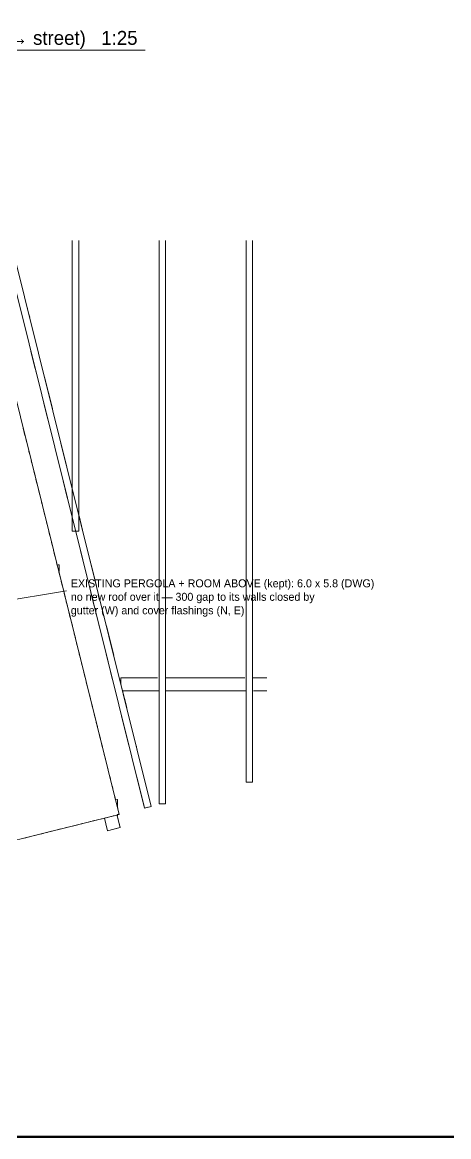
# Model space of a CAD drawing. Header units: metres. Extents: x 10 to 831, y 10 to 584.
# Drawn here: x 183.7 to 281.8, y 10 to 266.2 of the extents above; entities that cross this region are included whole.
import ezdxf

# ---------------------------------------------------------------- set-up
doc = ezdxf.new("R2010")
doc.units = ezdxf.units.M
for name, color, linetype, lineweight in [('FRAME', 7, 'Continuous', 50), ('TXT', 7, 'Continuous', 18), ('VIS', 8, 'Continuous', 13)]:
    doc.layers.add(name, color=color, linetype=linetype, lineweight=lineweight)

msp = doc.modelspace()

# ---------------------------------------------------------------- linework, layer by layer
at = {"layer": 'FRAME'}
msp.add_lwpolyline([(10, 10), (831, 10), (831, 584), (10, 584), (10, 10)], close=True, dxfattribs=at)
at = {"layer": 'TXT'}
for p, q in [((30, 259.8), (212, 259.8)), ((133.895, 125.495), (193.895, 135.495))]:
    msp.add_line(p, q, dxfattribs=at)
at = {"layer": 'VIS'}
for p, q in [((179.3998, 216), (211.8426, 85.5282)), ((213.3954, 85.9142), (181.0484, 216)), ((195.2, 216), (195.2, 149.24)), ((196.7, 216), (196.7, 153.0416)), ((196.7, 149.24), (196.7, 216)), ((196.7, 216), (196.7, 153.0416)), ((196.7, 153.2416), (196.7, 216)), ((215.2, 216), (215.2, 86.558)), ((216.7, 216), (216.7, 86.558)), ((216.7, 86.558), (216.7, 216)), ((216.7, 216), (216.7, 86.558)), ((216.7, 86.558), (216.7, 216)), ((235.2, 216), (235.2, 91.534)), ((236.7, 216), (236.7, 91.534)), ((236.7, 91.534), (236.7, 216)), ((236.7, 216), (236.7, 91.534)), ((236.7, 91.534), (236.7, 216)), ((184.902, 200.5026), (184.9502, 200.3084)), ((183.8322, 198.1744), (183.784, 198.3686)), ((185.1918, 199.3374), (185.4332, 198.3662)), ((185.578, 197.7836), (186.882, 192.5396)), ((206.02, 84.08), (178.22, 195.88)), ((186.7298, 186.5212), (185.7156, 190.5998)), ((186.923, 185.7444), (186.8748, 185.9386)), ((187.1162, 184.9676), (187.0678, 185.1618)), ((188.862, 184.5768), (190.649, 177.3908)), ((190.4968, 171.3724), (188.7098, 178.5584)), ((184.3012, 171.4238), (183.9634, 172.7824)), ((184.3012, 171.4238), (183.9634, 172.7824)), ((184.0116, 172.5884), (184.3496, 171.2296)), ((184.0116, 172.5884), (184.3496, 171.2296)), ((184.0116, 172.5884), (184.3496, 171.2296)), ((184.7838, 169.4828), (184.5426, 170.4532)), ((184.7838, 169.4828), (184.5426, 170.4532)), ((184.5908, 170.2592), (184.8322, 169.2886)), ((184.5908, 170.2592), (184.8322, 169.2886)), ((184.5908, 170.2592), (184.8322, 169.2886)), ((192.2426, 170.9816), (192.291, 170.7874)), ((192.629, 169.4278), (193.933, 164.184)), ((185.4596, 166.7654), (185.2182, 167.736)), ((185.4596, 166.7654), (185.2182, 167.736)), ((185.2666, 167.5418), (185.5078, 166.5714)), ((185.2666, 167.5418), (185.5078, 166.5714)), ((185.2666, 167.5418), (185.5078, 166.5714)), ((185.9422, 164.8244), (185.7974, 165.4068)), ((185.9422, 164.8244), (185.7974, 165.4068)), ((185.8456, 165.2126), (185.9904, 164.6304)), ((185.8456, 165.2126), (185.9904, 164.6304)), ((185.8456, 165.2126), (185.9904, 164.6304)), ((186.618, 162.107), (186.3766, 163.0776)), ((186.618, 162.107), (186.3766, 163.0776)), ((186.4248, 162.8834), (186.6662, 161.913)), ((186.4248, 162.8834), (186.6662, 161.913)), ((186.4248, 162.8834), (186.6662, 161.913)), ((194.167, 156.6118), (192.5734, 163.021)), ((187.1006, 160.1662), (186.8592, 161.1366)), ((187.1006, 160.1662), (186.8592, 161.1366)), ((186.9076, 160.9426), (187.1488, 159.972)), ((186.9076, 160.9426), (187.1488, 159.972)), ((186.9076, 160.9426), (187.1488, 159.972)), ((187.7762, 157.4488), (187.4384, 158.8074)), ((187.7762, 157.4488), (187.4384, 158.8074)), ((187.5832, 158.2252), (187.8246, 157.2546)), ((187.5832, 158.2252), (187.8246, 157.2546)), ((187.5832, 158.2252), (187.8246, 157.2546)), ((188.2588, 155.5078), (188.114, 156.09)), ((188.2588, 155.5078), (188.114, 156.09)), ((188.1624, 155.896), (188.3072, 155.3136)), ((188.1624, 155.896), (188.3072, 155.3136)), ((188.1624, 155.896), (188.3072, 155.3136)), ((188.9346, 152.7904), (188.6932, 153.761)), ((188.9346, 152.7904), (188.6932, 153.761)), ((188.7416, 153.5668), (188.9828, 152.5964)), ((188.7416, 153.5668), (188.9828, 152.5964)), ((188.7416, 153.5668), (188.9828, 152.5964)), ((189.4172, 150.8494), (189.2724, 151.4318)), ((189.4172, 150.8494), (189.2724, 151.4318)), ((189.3206, 151.2376), (189.4654, 150.6554)), ((189.3206, 151.2376), (189.4654, 150.6554)), ((189.3206, 151.2376), (189.4654, 150.6554)), ((196.7822, 152.7252), (197.6032, 149.4234)), ((189.8034, 149.2966), (190.1412, 147.938)), ((189.8034, 149.2966), (190.1412, 147.938)), ((189.8034, 149.2966), (190.1412, 147.938)), ((190.093, 148.132), (189.8516, 149.1026)), ((190.093, 148.132), (189.8516, 149.1026)), ((195.2, 149.24), (196.7, 149.24)), ((195.2, 149.24), (195.2, 149.24)), ((197.6442, 142.6282), (195.954, 149.4258)), ((190.5756, 146.1912), (190.4308, 146.7734)), ((190.5756, 146.1912), (190.4308, 146.7734)), ((190.479, 146.5794), (190.6238, 145.997)), ((190.479, 146.5794), (190.6238, 145.997)), ((190.479, 146.5794), (190.6238, 145.997)), ((191.2512, 143.4738), (190.9134, 144.8324)), ((191.2512, 143.4738), (190.9134, 144.8324)), ((190.9616, 144.6384), (191.2996, 143.2796)), ((190.9616, 144.6384), (191.2996, 143.2796)), ((190.9616, 144.6384), (191.2996, 143.2796)), ((191.7338, 141.5328), (191.589, 142.115)), ((191.7338, 141.5328), (191.589, 142.115)), ((191.6374, 141.921), (191.7822, 141.3386)), ((191.6374, 141.921), (191.7822, 141.3386)), ((191.6374, 141.921), (191.7822, 141.3386)), ((192.18, 141.5), (191.9578, 141.5)), ((192.18, 141.5), (192.18, 139.9444)), ((192.18, 140.1666), (192.18, 141.5)), ((192.18, 141.5), (192.18, 141.5)), ((199.3902, 142.2374), (199.4384, 142.0432)), ((199.5834, 141.4604), (200.7906, 136.605)), ((192.4096, 138.8154), (192.1682, 139.786)), ((192.4096, 138.8154), (192.1682, 139.786)), ((192.2166, 139.5918), (192.4578, 138.6214)), ((192.2166, 139.5918), (192.4578, 138.6214)), ((192.2166, 139.5918), (192.4578, 138.6214)), ((192.6992, 137.6508), (192.9404, 136.6804)), ((192.6992, 137.6508), (192.9404, 136.6804)), ((192.6992, 137.6508), (192.9404, 136.6804)), ((192.8922, 136.8744), (192.7474, 137.4568)), ((192.8922, 136.8744), (192.7474, 137.4568)), ((193.568, 134.157), (193.3266, 135.1276)), ((193.568, 134.157), (193.3266, 135.1276)), ((193.3748, 134.9334), (193.6162, 133.963)), ((193.3748, 134.9334), (193.6162, 133.963)), ((193.3748, 134.9334), (193.6162, 133.963)), ((201.0248, 129.033), (199.5278, 135.0536)), ((194.0506, 132.2162), (193.8092, 133.1866)), ((194.0506, 132.2162), (193.8092, 133.1866)), ((193.8574, 132.9926), (194.0988, 132.022)), ((193.8574, 132.9926), (194.0988, 132.022)), ((193.8574, 132.9926), (194.0988, 132.022)), ((194.4366, 130.6634), (194.7746, 129.3046)), ((194.4366, 130.6634), (194.7746, 129.3046)), ((194.4366, 130.6634), (194.7746, 129.3046)), ((194.7262, 129.4988), (194.485, 130.4692)), ((194.7262, 129.4988), (194.485, 130.4692)), ((195.2088, 127.5578), (194.9676, 128.5282)), ((195.2088, 127.5578), (194.9676, 128.5282)), ((195.0158, 128.3342), (195.2572, 127.3636)), ((195.0158, 128.3342), (195.2572, 127.3636)), ((195.0158, 128.3342), (195.2572, 127.3636)), ((195.8846, 124.8404), (195.6432, 125.811)), ((195.8846, 124.8404), (195.6432, 125.811)), ((195.6916, 125.6168), (195.9328, 124.6464)), ((195.6916, 125.6168), (195.9328, 124.6464)), ((195.6916, 125.6168), (195.9328, 124.6464)), ((201.4112, 127.4792), (201.3628, 127.6734)), ((203.0604, 127.4768), (204.7508, 120.6792)), ((196.3672, 122.8994), (196.2224, 123.4818)), ((196.3672, 122.8994), (196.2224, 123.4818)), ((196.2706, 123.2876), (196.4154, 122.7054)), ((196.2706, 123.2876), (196.4154, 122.7054)), ((196.2706, 123.2876), (196.4154, 122.7054)), ((197.043, 120.182), (196.705, 121.5408)), ((197.043, 120.182), (196.705, 121.5408)), ((196.8498, 120.9584), (197.0912, 119.988)), ((196.8498, 120.9584), (197.0912, 119.988)), ((196.8498, 120.9584), (197.0912, 119.988)), ((204.502, 115.0492), (203.0048, 121.07)), ((197.5256, 118.2412), (197.3808, 118.8234)), ((197.5256, 118.2412), (197.3808, 118.8234)), ((197.429, 118.6294), (197.5738, 118.047)), ((197.429, 118.6294), (197.5738, 118.047)), ((197.429, 118.6294), (197.5738, 118.047)), ((198.2012, 115.5238), (197.8634, 116.8824)), ((198.2012, 115.5238), (197.8634, 116.8824)), ((197.9116, 116.6884), (198.2496, 115.3296)), ((197.9116, 116.6884), (198.2496, 115.3296)), ((197.9116, 116.6884), (198.2496, 115.3296)), ((206.4116, 115.5), (206.4116, 114)), ((214.8334, 115.5), (206.4116, 115.5)), ((206.4116, 115.5), (206.4116, 115.2858)), ((214.8334, 115.5), (206.4116, 115.5)), ((234.8852, 115.5), (216.638, 115.5)), ((234.8852, 115.5), (216.638, 115.5)), ((240, 115.5), (236.6898, 115.5)), ((240, 115.5), (236.6898, 115.5)), ((198.6838, 113.5828), (198.4426, 114.5532)), ((198.6838, 113.5828), (198.4426, 114.5532)), ((198.4908, 114.3592), (198.7322, 113.3886)), ((198.4908, 114.3592), (198.7322, 113.3886)), ((198.4908, 114.3592), (198.7322, 113.3886)), ((204.6952, 114.2724), (204.6468, 114.4666)), ((206.441, 113.8816), (206.4894, 113.6874)), ((206.6342, 113.1048), (207.745, 108.6378)), ((199.3596, 110.8654), (199.1182, 111.836)), ((199.3596, 110.8654), (199.1182, 111.836)), ((199.1666, 111.6418), (199.4078, 110.6714)), ((199.1666, 111.6418), (199.4078, 110.6714)), ((199.1666, 111.6418), (199.4078, 110.6714)), ((206.8126, 112.5), (215.0338, 112.5)), ((216.8384, 112.5), (235.0856, 112.5)), ((236.8902, 112.5), (240, 112.5)), ((199.8422, 108.9244), (199.6974, 109.5068)), ((199.8422, 108.9244), (199.6974, 109.5068)), ((199.7456, 109.3126), (199.8904, 108.7304)), ((199.7456, 109.3126), (199.8904, 108.7304)), ((199.7456, 109.3126), (199.8904, 108.7304)), ((200.518, 106.207), (200.2766, 107.1776)), ((200.518, 106.207), (200.2766, 107.1776)), ((200.3248, 106.9834), (200.5662, 106.013)), ((200.3248, 106.9834), (200.5662, 106.013)), ((200.3248, 106.9834), (200.5662, 106.013)), ((201.0006, 104.2662), (200.7592, 105.2366)), ((201.0006, 104.2662), (200.7592, 105.2366)), ((200.8074, 105.0426), (201.0488, 104.072)), ((200.8074, 105.0426), (201.0488, 104.072)), ((200.8074, 105.0426), (201.0488, 104.072)), ((208.2688, 99.9002), (206.5786, 106.6978)), ((201.6762, 101.5488), (201.3384, 102.9074)), ((201.6762, 101.5488), (201.3384, 102.9074)), ((201.3866, 102.7134), (201.7246, 101.3546)), ((201.3866, 102.7134), (201.7246, 101.3546)), ((201.3866, 102.7134), (201.7246, 101.3546)), ((202.1588, 99.6078), (201.9176, 100.5782)), ((202.1588, 99.6078), (201.9176, 100.5782)), ((201.9658, 100.3842), (202.2072, 99.4136)), ((201.9658, 100.3842), (202.2072, 99.4136)), ((201.9658, 100.3842), (202.2072, 99.4136)), ((202.8346, 96.8904), (202.5932, 97.861)), ((202.8346, 96.8904), (202.5932, 97.861)), ((202.6416, 97.6668), (202.8828, 96.6964)), ((202.6416, 97.6668), (202.8828, 96.6964)), ((202.6416, 97.6668), (202.8828, 96.6964)), ((209.9182, 99.898), (209.9664, 99.7038)), ((210.1114, 99.121), (211.705, 92.7118)), ((203.3172, 94.9494), (203.1724, 95.5318)), ((203.3172, 94.9494), (203.1724, 95.5318)), ((203.2206, 95.3376), (203.3654, 94.7554)), ((203.2206, 95.3376), (203.3654, 94.7554)), ((203.2206, 95.3376), (203.3654, 94.7554)), ((203.993, 92.232), (203.655, 93.5908)), ((203.993, 92.232), (203.655, 93.5908)), ((203.7998, 93.0084), (204.0412, 92.038)), ((203.7998, 93.0084), (204.0412, 92.038)), ((203.7998, 93.0084), (204.0412, 92.038)), ((211.746, 85.9166), (210.0558, 92.7142)), ((204.4756, 90.2912), (204.3308, 90.8734)), ((204.4756, 90.2912), (204.3308, 90.8734)), ((204.379, 90.6794), (204.5238, 90.097)), ((204.379, 90.6794), (204.5238, 90.097)), ((204.379, 90.6794), (204.5238, 90.097)), ((235.2, 91.534), (236.7, 91.534)), ((235.2, 91.534), (235.2, 91.534)), ((236.7, 91.534), (236.45, 91.534)), ((236.7, 91.534), (236.45, 91.534)), ((236.7, 91.534), (236.7, 91.534)), ((236.7, 91.534), (236.7, 91.534)), ((204.8616, 88.7384), (205.1996, 87.3796)), ((204.8616, 88.7384), (205.1996, 87.3796)), ((204.8616, 88.7384), (205.1996, 87.3796)), ((205.1512, 87.5738), (204.91, 88.5442)), ((205.1512, 87.5738), (204.91, 88.5442)), ((205.6, 87.54), (205.3778, 87.54)), ((205.6, 87.54), (205.6, 85.74)), ((205.6, 85.94), (205.6, 87.54)), ((205.6, 87.54), (205.6, 87.54)), ((205.6338, 85.6328), (205.3926, 86.6032)), ((205.6338, 85.6328), (205.3926, 86.6032)), ((205.4408, 86.4092), (205.6822, 85.4386)), ((205.4408, 86.4092), (205.6822, 85.4386)), ((205.4408, 86.4092), (205.6822, 85.4386)), ((211.8426, 85.5282), (213.3954, 85.9142)), ((212.619, 85.7212), (212.0368, 85.5764)), ((213.3954, 85.9142), (213.2012, 85.866)), ((213.3954, 85.9142), (213.3954, 85.9142)), ((215.2, 86.558), (216.7, 86.558)), ((215.2, 86.558), (215.2, 86.558)), ((216.7, 86.558), (216.45, 86.558)), ((216.7, 86.558), (216.45, 86.558)), ((216.7, 86.558), (216.7, 86.558)), ((216.7, 86.558), (216.7, 86.558)), ((89.58, 55.12), (206.02, 84.08)), ((198.2314, 82.1428), (197.2578, 81.9008)), ((198.2314, 82.1428), (197.2578, 81.9008)), ((198.2314, 82.1428), (197.2578, 81.9008)), ((197.4526, 81.9492), (197.6472, 81.9976)), ((197.4526, 81.9492), (197.6472, 81.9976)), ((199.0102, 82.3366), (199.205, 82.385)), ((199.0102, 82.3366), (199.205, 82.385)), ((199.3996, 82.4334), (199.205, 82.385)), ((199.3996, 82.4334), (199.205, 82.385)), ((199.3996, 82.4334), (199.205, 82.385)), ((199.789, 82.5304), (200.3732, 82.6756)), ((199.789, 82.5304), (200.3732, 82.6756)), ((200.1786, 82.6272), (199.9838, 82.5788)), ((200.1786, 82.6272), (199.9838, 82.5788)), ((200.1786, 82.6272), (199.9838, 82.5788)), ((201.3468, 82.9178), (200.7626, 82.7724)), ((201.3468, 82.9178), (200.7626, 82.7724)), ((201.3468, 82.9178), (200.7626, 82.7724)), ((201.7362, 83.0146), (202.3204, 83.1598)), ((201.7362, 83.0146), (202.3204, 83.1598)), ((202.1256, 83.1114), (201.931, 83.063)), ((202.1256, 83.1114), (201.931, 83.063)), ((202.1256, 83.1114), (201.931, 83.063)), ((203.3514, 80.3258), (202.6248, 83.2464)), ((203.294, 83.402), (202.7098, 83.2568)), ((203.294, 83.402), (202.7098, 83.2568)), ((203.294, 83.402), (202.7098, 83.2568)), ((202.7702, 82.6622), (202.8186, 82.4676)), ((202.9046, 83.3052), (204.2676, 83.6442)), ((202.9046, 83.3052), (204.2676, 83.6442)), ((204.0728, 83.5958), (203.8782, 83.5472)), ((204.0728, 83.5958), (203.8782, 83.5472)), ((204.0728, 83.5958), (203.8782, 83.5472)), ((204.8518, 83.7894), (204.657, 83.741)), ((204.8518, 83.7894), (204.657, 83.741)), ((204.8518, 83.7894), (204.657, 83.741)), ((206.02, 84.08), (205.4358, 83.9348)), ((206.02, 84.08), (205.4358, 83.9348)), ((206.02, 84.08), (205.4358, 83.9348)), ((205.5846, 83.7758), (205.536, 83.9706)), ((205.5846, 83.7758), (206.2626, 81.05)), ((205.6, 83.94), (205.6, 84.14)), ((205.6, 83.94), (205.6, 83.74)), ((205.6306, 83.9832), (206.02, 84.08)), ((205.6306, 83.9832), (206.02, 84.08)), ((205.7782, 82.997), (205.7298, 83.1918)), ((206.02, 84.08), (205.8382, 84.1894)), ((206.02, 84.08), (205.8382, 84.1894)), ((206.02, 84.08), (205.9718, 84.274)), ((206.02, 84.08), (205.9718, 84.274)), ((206.02, 84.08), (206.02, 84.08)), ((206.02, 84.08), (206.02, 84.08)), ((206.02, 84.08), (206.02, 84.08)), ((206.02, 84.08), (206.02, 84.08)), ((206.0688, 81.8288), (206.0204, 82.0234)), ((188.4956, 79.7214), (187.9114, 79.5762)), ((188.4956, 79.7214), (187.9114, 79.5762)), ((188.4956, 79.7214), (187.9114, 79.5762)), ((188.1062, 79.6246), (188.6902, 79.7698)), ((188.1062, 79.6246), (188.6902, 79.7698)), ((189.2744, 79.9152), (189.4692, 79.9636)), ((189.2744, 79.9152), (189.4692, 79.9636)), ((190.4428, 80.2058), (189.8586, 80.0604)), ((190.4428, 80.2058), (189.8586, 80.0604)), ((190.4428, 80.2058), (189.8586, 80.0604)), ((190.4428, 80.2058), (190.6374, 80.2542)), ((190.4428, 80.2058), (190.6374, 80.2542)), ((192.3898, 80.69), (191.8058, 80.5448)), ((192.3898, 80.69), (191.8058, 80.5448)), ((192.3898, 80.69), (191.8058, 80.5448)), ((192.0004, 80.5932), (192.5846, 80.7384)), ((192.0004, 80.5932), (192.5846, 80.7384)), ((193.9476, 81.0774), (193.3634, 80.9322)), ((193.9476, 81.0774), (193.3634, 80.9322)), ((193.9476, 81.0774), (193.3634, 80.9322)), ((193.5582, 80.9806), (194.1424, 81.1258)), ((193.5582, 80.9806), (194.1424, 81.1258)), ((195.8948, 81.5618), (195.3106, 81.4164)), ((195.8948, 81.5618), (195.3106, 81.4164)), ((195.8948, 81.5618), (195.3106, 81.4164)), ((195.5054, 81.4648), (196.479, 81.707)), ((195.5054, 81.4648), (196.479, 81.707)), ((202.9638, 81.8834), (203.1092, 81.2994)), ((203.2544, 80.7152), (203.3514, 80.3258)), ((206.2626, 81.05), (203.3514, 80.3258)), ((203.3514, 80.3258), (203.3514, 80.3258)), ((205.015, 80.7396), (206.2626, 81.05)), ((206.2626, 81.05), (206.2142, 81.2446)), ((206.2626, 81.05), (206.2626, 81.05)), ((184.2118, 78.656), (185.9642, 79.092)), ((184.2118, 78.656), (185.9642, 79.092)), ((184.9906, 78.8498), (184.4066, 78.7044)), ((184.9906, 78.8498), (184.4066, 78.7044)), ((184.9906, 78.8498), (184.4066, 78.7044)), ((186.9378, 79.334), (185.9642, 79.092)), ((186.9378, 79.334), (185.9642, 79.092)), ((186.9378, 79.334), (185.9642, 79.092)), ((186.5484, 79.2372), (187.1326, 79.3824)), ((186.5484, 79.2372), (187.1326, 79.3824))]:
    msp.add_line(p, q, dxfattribs=at)

# ---------------------------------------------------------------- texts
at = {"layer": 'TXT'}
for s, height, p in [('SECTION E-E THROUGH THE PERGOLA AND THE ROOM ABOVE (building → street)   1:25', 3.2, (30, 261)), ('EXISTING PERGOLA + ROOM ABOVE (kept): 6.0 x 5.8 (DWG)', 1.84, (194.895, 136.295)), ('no new roof over it — 300 gap to its walls closed by', 1.84, (194.895, 133.195)), ('gutter (W) and cover flashings (N, E)', 1.84, (194.895, 130.095))]:
    msp.add_text(s, height=height, dxfattribs=at).set_placement(p)

doc.saveas('drawing.dxf')
